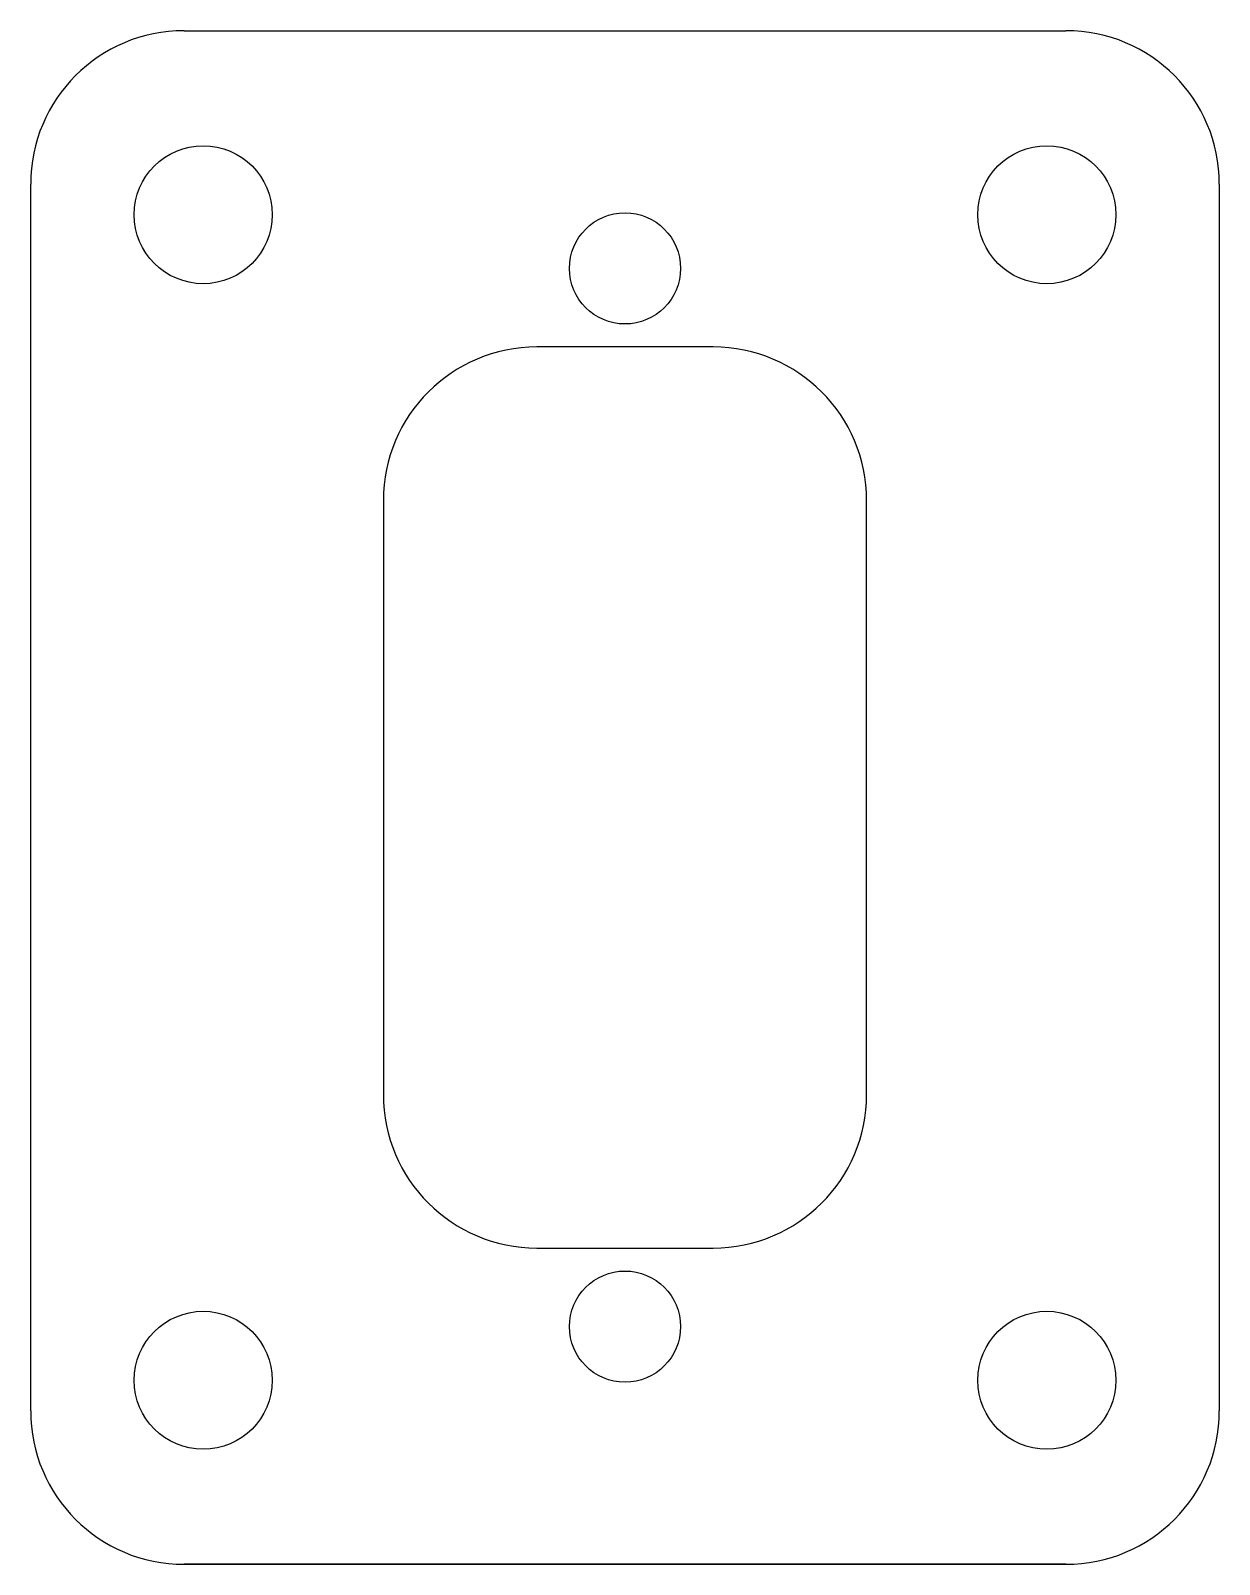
# Model space of a CAD drawing. Header units: millimetres. Extents: x -1 to 30, y -1 to 39.
import ezdxf

# ---------------------------------------------------------------- set-up
doc = ezdxf.new("R2010")
doc.units = ezdxf.units.MM
doc.header["$MEASUREMENT"] = 0

msp = doc.modelspace()

# ---------------------------------------------------------------- linework, layer by layer
at = {"linetype": 'Continuous'}
for p, q in [((3, 39), (26, 39)), ((-1, 3), (-1, 35)), ((30, 35), (30, 3)), ((26, -1), (3, -1)), ((3, -1), (26, -1))]:
    msp.add_line(p, q, dxfattribs=at)
for p, q in [((16.8, 30.75), (12.2, 30.75)), ((8.2, 26.75), (8.2, 11.25)), ((20.8, 11.25), (20.8, 26.75)), ((12.2, 7.25), (16.8, 7.25))]:
    msp.add_line(p, q)
for centre, radius in [((3.5, 34.2), 1.8), ((25.5, 34.2), 1.8), ((14.5, 32.8), 1.45), ((14.5, 5.2), 1.45), ((3.5, 3.8), 1.8), ((25.5, 3.8), 1.8)]:
    msp.add_circle(centre, radius)
for centre, start, end in [((3, 35), 90, 180), ((26, 35), 0, 90), ((3, 3), 180, 270), ((26, 3), 270, 0)]:
    msp.add_arc(centre, 4, start, end, dxfattribs=at)
for centre, start, end in [((12.2, 26.75), 90, 180), ((16.8, 26.75), 0, 90), ((12.2, 11.25), 180, 270), ((16.8, 11.25), 270, 0)]:
    msp.add_arc(centre, 4, start, end)

doc.saveas('drawing.dxf')
